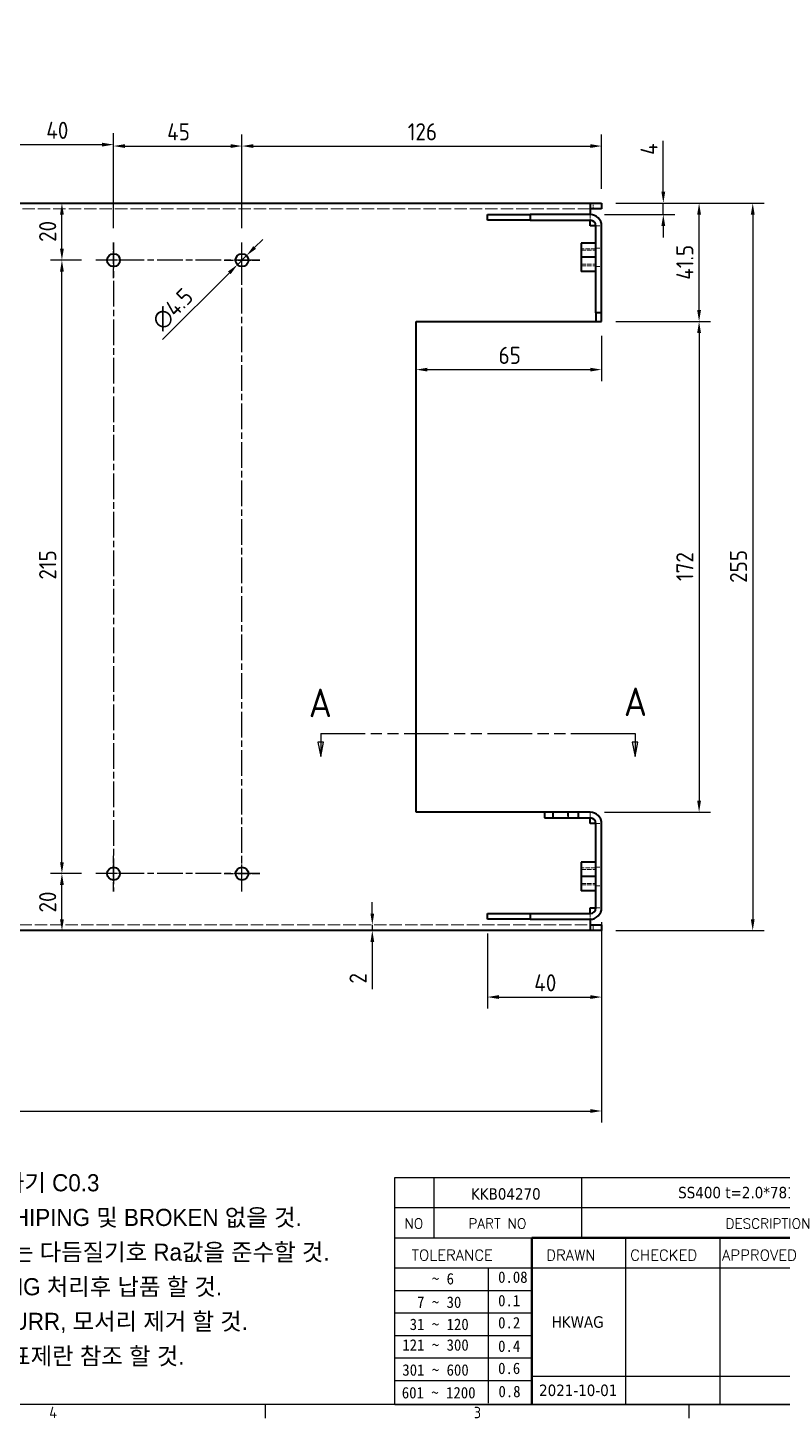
# Model space of a CAD drawing. Header units: millimetres. Extents: x 0 to 1188, y 0 to 840.
# Drawn here: x 659.4 to 923.7, y 15.2 to 502.5 of the extents above; entities that cross this region are included whole.
import ezdxf
from ezdxf.enums import TextEntityAlignment as Align

# ---------------------------------------------------------------- set-up
doc = ezdxf.new("R2010")
doc.units = ezdxf.units.MM
doc.header["$LTSCALE"] = 2
for name, pattern in [('CHAIN', [0.3543, 0.2362, -0.0295, 0.0591, -0.0295]), ('DASHED', [0.2067, 0.1654, -0.0413]), ('DOUBLE_DASH_CHAIN', [1.2403, 0.6614, -0.0827, 0.1654, -0.0827, 0.1654, -0.0827])]:
    doc.linetypes.add(name, pattern=pattern)
doc.layers.get('0').update_dxf_attribs({"color": 3, "lineweight": 25})
for name, color, linetype, lineweight in [('가려진 것(ISO)', 2, 'DASHED', 18), ('가시적인 것(ISO)', 3, 'Continuous', 40), ('경계(ISO)', 7, 'Continuous', 25), ('기호(ISO)', 5, 'Continuous', 25), ('단면선(ISO)', 7, 'CHAIN', 25), ('제목(ISO)', 5, 'Continuous', 50), ('중심 표식(ISO)', 1, 'Continuous', 25), ('중심선(ISO)', 1, 'Continuous', 25), ('치수(ISO)', 2, 'Continuous', 25)]:
    doc.layers.add(name, color=color, linetype=linetype, lineweight=lineweight)
doc.styles.add('HAN_291', font='')
doc.styles.add('ISO Proportional', font='arial.ttf')
doc.styles.add('RC_284', font='ROMANC.shx')
doc.styles.add('RC_287', font='ROMANC.shx')
doc.styles.add('문자 텍스트_PSTEK_POSCO', font='isocp.shx')
doc.styles.add('부품번호텍스트_PSTEK_POSCO', font='isocp.shx')
doc.styles.add('치수 텍스트_PSTEK_POSCO', font='isocp.shx')
doc.styles.add('텍스트 스타일198', font='tahoma.ttf')
doc.styles.get('HAN_291').set_extended_font_data('GulimChe')
doc.dimstyles.new('치수_PSTEK_POSCO', dxfattribs={"dimscale": 2, "dimtxt": 3, "dimasz": 2, "dimexe": 2, "dimexo": 2.5, "dimgap": 1, "dimtad": 1, "dimrnd": 1e-08, "dimdsep": 46, "dimtxsty": '치수 텍스트_PSTEK_POSCO', "dimcen": 0.09, "dimdle": 10, "dimclrd": 7, "dimclre": 7, "dimclrt": 2, "dimadec": 1, "dimazin": 2, "dimtfac": 1, "dimtmove": 0, "dimatfit": 3, "dimfxl": 0, "dimtolj": 1, "dimlwd": -1, "dimlwe": -1, "dimarcsym": 0})

# ---------------------------------------------------------------- blocks, each defined once
blk = doc.blocks.new('경계 Default Border')
at = {"layer": '경계(ISO)'}
for p, q in [((371.25, 10), (371.25, 7.6)), ((445.5, 10), (445.5, 7.6))]:
    blk.add_line(p, q, dxfattribs=at)
at = {"layer": '경계(ISO)', "flags": 128}
blk.add_lwpolyline([(10, 10), (10, 410), (584, 410), (584, 10), (10, 10)], dxfattribs=at)
at = {"layer": '경계(ISO)', "color": 2, "char_height": 2, "attachment_point": 7, "style": '문자 텍스트_PSTEK_POSCO'}
for s, insert in [('4', (333.44, 7.6)), ('3', (407.82, 7.58))]:
    blk.add_mtext(s, dxfattribs=dict(at, insert=insert))
blk = doc.blocks.new('제목 블록 PSTEK')
at = {"color": 180}
for p, q in [((182.48, 11.79), (182.48, 51.57)), ((182.48, 51.57), (372.48, 51.57)), ((189.27, 51.57), (189.27, 41.01)), ((215.22, 41.01), (215.22, 51.57)), ((182.48, 46.29), (372.48, 46.29)), ((182.48, 41.01), (206.45, 41.01)), ((222.94, 11.79), (222.94, 41.01)), ((239.43, 11.79), (239.43, 41.01)), ((182.48, 35.73), (206.45, 35.73)), ((198.86, 12.03), (198.86, 35.73)), ((206.45, 35.73), (372.48, 35.73)), ((182.48, 31.78), (206.45, 31.78)), ((182.48, 27.83), (206.45, 27.83)), ((182.48, 23.88), (206.45, 23.88)), ((182.48, 19.93), (206.45, 19.93)), ((182.48, 15.98), (206.45, 15.98)), ((206.45, 16.74), (255.92, 16.74)), ((182.48, 11.79), (372.48, 11.79))]:
    blk.add_line(p, q, dxfattribs=at)
at = {"color": 7, "lineweight": 50}
for p, q in [((206.45, 11.79), (206.45, 41.01)), ((206.45, 41.01), (372.48, 41.01))]:
    blk.add_line(p, q, dxfattribs=at)
at = {"layer": '제목(ISO)', "lineweight": 18}
blk.add_line((182.48, 35.73), (182.48, 11.79), dxfattribs=at)
at = {"color": 2}
for s, height, style, p in [('NO', 1.742, 'RC_284', (184.14, 42.62)), ('PART NO', 1.742, 'RC_284', (195.34, 42.62)), ('DESCRIPTION', 1.7424, 'RC_284', (240.4, 42.62)), (' TOLERANCE', 1.9, 'RC_287', (184.09, 37.01)), ('DRAWN', 1.9, 'RC_287', (208.98, 37.01)), ('CHECKED', 1.9, 'RC_287', (223.69, 37.01)), ('APPROVED', 1.9, 'RC_287', (239.78, 37.01)), ('    ~ 6', 2, 'HAN_291', (183.77, 32.82)), ('0.08', 2, 'HAN_291', (200.55, 33.1)), ('  7 ~ 30', 2, 'HAN_291', (183.77, 28.71)), ('0.1', 2, 'HAN_291', (200.55, 28.99)), (' 31 ~ 120', 2, 'HAN_291', (183.77, 24.83)), ('0.2', 2, 'HAN_291', (200.55, 25.11)), ('121 ~ 300', 2, 'HAN_291', (183.77, 21.21)), ('0.4', 2, 'HAN_291', (200.55, 21)), ('301 ~ 600', 2, 'HAN_291', (183.77, 16.83)), ('0.6', 2, 'HAN_291', (200.55, 17.12)), ('601 ~ 1200', 2, 'HAN_291', (183.68, 12.85)), ('0.8', 2, 'HAN_291', (200.61, 13.06))]:
    blk.add_text(s, height=height, dxfattribs=dict(at, style=style)).set_placement(p)
at = {"layer": '제목(ISO)', "color": 7, "style": '텍스트 스타일198'}
for tag, p in [('부품_번호_001', (195.79, 47.68)), ('설명_001', (232.1, 47.92)), ('재질_001', (292.28, 47.93)), ("3._Q'TY_001", (312.71, 47.92)), ('4._COLOR_001', (319.44, 47.95)), ('질량\\P3;_001', (350.3, 48.16)), ('1._MODEL_NAME_001', (332.03, 37.37)), ('제목_001', (337.44, 32.12)), ('설계자_001', (209.94, 25.23)), ('부품_번호_001', (334.45, 26.81)), ('프로젝트_001', (272.08, 18.23)), ('시트_크기_001', (260.79, 14.82)), ('작성_날짜_001', (207.73, 13.27)), ('프로젝트_002', (270.14, 14.77)), ('프로젝트_003', (287.1, 11.39))]:
    blk.add_attdef(tag, p, '', height=2, dxfattribs=at)
for tag, p in [('점검자', (231.18, 26.23)), ('엔지니어링_승인자', (247.67, 26.23)), ('점검_날짜', (231.18, 14.27)), ('엔지니어링_승인_날짜', (247.67, 14.27))]:
    blk.add_attdef(tag, text='', height=2, dxfattribs=at).set_placement(p, align=Align.MIDDLE_CENTER)
blk = doc.blocks.new('2dTransSection0')
at = {"layer": '단면선(ISO)', "linetype": 'DOUBLE_DASH_CHAIN', "ltscale": 5.891271}
blk.add_line((381, 127.55), (436.08, 127.55), dxfattribs=at)
at = {"layer": '단면선(ISO)', "linetype": 'Continuous'}
for p, q in [((381, 127.55), (384.93, 127.55)), ((381, 127.55), (381, 126.05)), ((432.15, 127.55), (436.08, 127.55)), ((436.08, 127.55), (436.08, 126.05)), ((380.5, 126.05), (381, 123.55)), ((381.5, 126.05), (380.5, 126.05)), ((381, 126.05), (381, 123.55)), ((381, 123.55), (381.5, 126.05)), ((435.58, 126.05), (436.08, 123.55)), ((436.58, 126.05), (435.58, 126.05)), ((436.08, 126.05), (436.08, 123.55)), ((436.08, 123.55), (436.58, 126.05))]:
    blk.add_line(p, q, dxfattribs=at)
at = {"layer": '단면선(ISO)', "linetype": 'Continuous', "flags": 128}
for points in [[(380.5, 126.05), (381, 123.55), (381.5, 126.05), (380.5, 126.05)], [(435.58, 126.05), (436.08, 123.55), (436.58, 126.05), (435.58, 126.05)]]:
    blk.add_lwpolyline(points, dxfattribs=at)
at = {"layer": '단면선(ISO)'}
for points in [[(380.5, 126.05), (381, 123.55), (381.5, 126.05), (380.5, 126.05)], [(435.58, 126.05), (436.08, 123.55), (436.58, 126.05), (435.58, 126.05)]]:
    blk.add_solid(points, dxfattribs=at)
at = {"layer": '단면선(ISO)', "char_height": 5, "attachment_point": 7, "style": '부품번호텍스트_PSTEK_POSCO'}
for insert in [(378.91, 130.43), (434.12, 130.62)]:
    blk.add_mtext('A', dxfattribs=dict(at, insert=insert))
blk = doc.blocks.new('*D27')
at = {"layer": 'Defpoints', "color": 0, "transparency": 16777216}
for p in [(689.41, 461.56), (689.41, 427.31), (649.41, 415.51)]:
    blk.add_point(p, dxfattribs=at)
at = {"layer": '치수(ISO)', "color": 7, "transparency": 16777216}
for p, q in [((649.41, 420.51), (649.41, 465.56)), ((689.41, 432.31), (689.41, 465.56)), ((653.41, 461.56), (685.41, 461.56))]:
    blk.add_line(p, q, dxfattribs=at)
for points in [[(653.41, 462.22), (653.41, 460.89), (649.41, 461.56)], [(685.41, 462.22), (685.41, 460.89), (689.41, 461.56)]]:
    blk.add_solid(points, dxfattribs=at)
at = {"layer": '치수(ISO)', "color": 2, "transparency": 16777216, "insert": (665.83, 466.56), "char_height": 6, "attachment_point": 4, "style": '치수 텍스트_PSTEK_POSCO'}
blk.add_mtext('\\A1;40', dxfattribs=at)
blk = doc.blocks.new('*D28')
at = {"layer": 'Defpoints', "color": 0, "transparency": 16777216}
for p in [(734.41, 461.06), (689.41, 427.31), (734.41, 427.31)]:
    blk.add_point(p, dxfattribs=at)
at = {"layer": '치수(ISO)', "color": 7, "transparency": 16777216}
for p, q in [((689.41, 432.31), (689.41, 465.06)), ((734.41, 432.31), (734.41, 465.06)), ((693.41, 461.06), (730.41, 461.06))]:
    blk.add_line(p, q, dxfattribs=at)
for points in [[(693.41, 461.72), (693.41, 460.39), (689.41, 461.06)], [(730.41, 461.72), (730.41, 460.39), (734.41, 461.06)]]:
    blk.add_solid(points, dxfattribs=at)
at = {"layer": '치수(ISO)', "color": 2, "transparency": 16777216, "insert": (708.2, 466.06), "char_height": 6, "attachment_point": 4, "style": '치수 텍스트_PSTEK_POSCO'}
blk.add_mtext('\\A1;45', dxfattribs=at)
blk = doc.blocks.new('*D29')
at = {"layer": 'Defpoints', "color": 0, "transparency": 16777216}
for p in [(860.41, 461.06), (860.41, 441.06), (734.41, 427.31)]:
    blk.add_point(p, dxfattribs=at)
at = {"layer": '치수(ISO)', "color": 7, "transparency": 16777216}
for p, q in [((734.41, 432.31), (734.41, 465.06)), ((860.41, 446.06), (860.41, 465.06)), ((738.41, 461.06), (856.41, 461.06))]:
    blk.add_line(p, q, dxfattribs=at)
for points in [[(738.41, 461.72), (738.41, 460.39), (734.41, 461.06)], [(856.41, 461.72), (856.41, 460.39), (860.41, 461.06)]]:
    blk.add_solid(points, dxfattribs=at)
at = {"layer": '치수(ISO)', "color": 2, "transparency": 16777216, "insert": (792.48, 466.06), "char_height": 6, "attachment_point": 4, "style": '치수 텍스트_PSTEK_POSCO'}
blk.add_mtext('\\A1;126', dxfattribs=at)
blk = doc.blocks.new('*D60')
at = {"layer": 'Defpoints', "color": 0, "transparency": 16777216}
for p in [(732.82, 419.47), (736, 422.65)]:
    blk.add_point(p, dxfattribs=at)
at = {"layer": '치수(ISO)', "color": 7, "transparency": 16777216}
for p, q in [((738.83, 425.48), (741.66, 428.31)), ((736, 422.65), (732.82, 419.47)), ((729.99, 416.64), (706.57, 393.22))]:
    blk.add_line(p, q, dxfattribs=at)
for points in [[(738.36, 425.95), (739.3, 425.01), (736, 422.65)], [(729.52, 417.11), (730.46, 416.17), (732.82, 419.47)]]:
    blk.add_solid(points, dxfattribs=at)
at = {"layer": '치수(ISO)', "color": 2, "transparency": 16777216, "insert": (704.45, 398.17), "char_height": 6, "attachment_point": 4, "rotation": 45, "style": '치수 텍스트_PSTEK_POSCO'}
blk.add_mtext('\\A1;∅4.5', dxfattribs=at)
blk = doc.blocks.new('*D66')
at = {"layer": 'Defpoints', "color": 0, "transparency": 16777216}
for p in [(780.07, 188.06), (780.07, 188.06), (780.07, 186.06)]:
    blk.add_point(p, dxfattribs=at)
at = {"layer": '치수(ISO)', "color": 7, "transparency": 16777216}
for p, q in [((780.07, 192.06), (780.07, 196.06)), ((780.07, 188.06), (780.07, 186.06)), ((780.07, 182.06), (780.07, 165.51))]:
    blk.add_line(p, q, dxfattribs=at)
for points in [[(779.41, 192.06), (780.74, 192.06), (780.07, 188.06)], [(779.41, 182.06), (780.74, 182.06), (780.07, 186.06)]]:
    blk.add_solid(points, dxfattribs=at)
at = {"layer": '치수(ISO)', "color": 2, "transparency": 16777216, "insert": (775.07, 167.51), "char_height": 6, "attachment_point": 4, "rotation": 90, "style": '치수 텍스트_PSTEK_POSCO'}
blk.add_mtext('\\A1;2', dxfattribs=at)
blk = doc.blocks.new('*D67')
at = {"layer": 'Defpoints', "color": 0, "transparency": 16777216}
for p in [(79.41, 190.06), (860.41, 186.06), (860.41, 122.84)]:
    blk.add_point(p, dxfattribs=at)
at = {"layer": '치수(ISO)', "color": 7, "transparency": 16777216}
for p, q in [((79.41, 185.06), (79.41, 118.84)), ((860.41, 181.06), (860.41, 118.84)), ((83.41, 122.84), (856.41, 122.84))]:
    blk.add_line(p, q, dxfattribs=at)
for points in [[(83.41, 123.51), (83.41, 122.17), (79.41, 122.84)], [(856.41, 123.51), (856.41, 122.17), (860.41, 122.84)]]:
    blk.add_solid(points, dxfattribs=at)
at = {"layer": '치수(ISO)', "color": 2, "transparency": 16777216, "insert": (465.11, 127.84), "char_height": 6, "attachment_point": 4, "style": '치수 텍스트_PSTEK_POSCO'}
blk.add_mtext('\\A1;781', dxfattribs=at)
blk = doc.blocks.new('*D68')
at = {"layer": 'Defpoints', "color": 0, "transparency": 16777216}
for p in [(860.41, 441.06), (860.41, 186.06), (913.37, 186.06)]:
    blk.add_point(p, dxfattribs=at)
at = {"layer": '치수(ISO)', "color": 7, "transparency": 16777216}
for p, q in [((865.41, 441.06), (917.37, 441.06)), ((913.37, 437.06), (913.37, 190.06)), ((865.41, 186.06), (917.37, 186.06))]:
    blk.add_line(p, q, dxfattribs=at)
for points in [[(912.7, 437.06), (914.03, 437.06), (913.37, 441.06)], [(912.7, 190.06), (914.03, 190.06), (913.37, 186.06)]]:
    blk.add_solid(points, dxfattribs=at)
at = {"layer": '치수(ISO)', "color": 2, "transparency": 16777216, "insert": (908.37, 307.96), "char_height": 6, "attachment_point": 4, "rotation": 90, "style": '치수 텍스트_PSTEK_POSCO'}
blk.add_mtext('\\A1;255', dxfattribs=at)
blk = doc.blocks.new('*D72')
at = {"layer": 'Defpoints', "color": 0, "transparency": 16777216}
for p in [(820.41, 190.06), (860.41, 194.06), (860.41, 162.78)]:
    blk.add_point(p, dxfattribs=at)
at = {"layer": '치수(ISO)', "color": 7, "transparency": 16777216}
for p, q in [((860.41, 189.06), (860.41, 158.78)), ((820.41, 185.06), (820.41, 158.78)), ((824.41, 162.78), (856.41, 162.78))]:
    blk.add_line(p, q, dxfattribs=at)
for points in [[(824.41, 163.45), (824.41, 162.12), (820.41, 162.78)], [(856.41, 163.45), (856.41, 162.12), (860.41, 162.78)]]:
    blk.add_solid(points, dxfattribs=at)
at = {"layer": '치수(ISO)', "color": 2, "transparency": 16777216, "insert": (836.81, 167.78), "char_height": 6, "attachment_point": 4, "style": '치수 텍스트_PSTEK_POSCO'}
blk.add_mtext('\\A1;40', dxfattribs=at)
blk = doc.blocks.new('*D73')
at = {"layer": 'Defpoints', "color": 0, "transparency": 16777216}
for p in [(860.41, 441.06), (882.04, 441.06), (856.41, 437.06)]:
    blk.add_point(p, dxfattribs=at)
at = {"layer": '치수(ISO)', "color": 7, "transparency": 16777216}
for p, q in [((882.04, 445.06), (882.04, 462.94)), ((865.41, 441.06), (886.04, 441.06)), ((882.04, 437.06), (882.04, 441.06)), ((861.41, 437.06), (886.04, 437.06)), ((882.04, 433.06), (882.04, 429.06))]:
    blk.add_line(p, q, dxfattribs=at)
for points in [[(881.37, 445.06), (882.7, 445.06), (882.04, 441.06)], [(881.37, 433.06), (882.7, 433.06), (882.04, 437.06)]]:
    blk.add_solid(points, dxfattribs=at)
at = {"layer": '치수(ISO)', "color": 2, "transparency": 16777216, "insert": (877.04, 457.94), "char_height": 6, "attachment_point": 4, "rotation": 90, "style": '치수 텍스트_PSTEK_POSCO'}
blk.add_mtext('\\A1;4', dxfattribs=at)
blk = doc.blocks.new('*D74')
at = {"layer": 'Defpoints', "color": 0, "transparency": 16777216}
for p in [(860.41, 399.56), (795.41, 382.69), (860.41, 382.69)]:
    blk.add_point(p, dxfattribs=at)
at = {"layer": '치수(ISO)', "color": 7, "transparency": 16777216}
for p, q in [((860.41, 394.56), (860.41, 378.69)), ((799.41, 382.69), (856.41, 382.69))]:
    blk.add_line(p, q, dxfattribs=at)
for points in [[(799.41, 383.36), (799.41, 382.03), (795.41, 382.69)], [(856.41, 383.36), (856.41, 382.03), (860.41, 382.69)]]:
    blk.add_solid(points, dxfattribs=at)
at = {"layer": '치수(ISO)', "color": 2, "transparency": 16777216, "insert": (824.31, 387.69), "char_height": 6, "attachment_point": 4, "style": '치수 텍스트_PSTEK_POSCO'}
blk.add_mtext('\\A1;65', dxfattribs=at)
blk = doc.blocks.new('*D75')
at = {"layer": 'Defpoints', "color": 0, "transparency": 16777216}
for p in [(860.41, 441.06), (894.57, 441.06), (860.41, 399.56)]:
    blk.add_point(p, dxfattribs=at)
at = {"layer": '치수(ISO)', "color": 7, "transparency": 16777216}
for p, q in [((865.41, 441.06), (898.57, 441.06)), ((894.57, 403.56), (894.57, 437.06)), ((865.41, 399.56), (898.57, 399.56))]:
    blk.add_line(p, q, dxfattribs=at)
for points in [[(893.9, 437.06), (895.23, 437.06), (894.57, 441.06)], [(893.9, 403.56), (895.23, 403.56), (894.57, 399.56)]]:
    blk.add_solid(points, dxfattribs=at)
at = {"layer": '치수(ISO)', "color": 2, "transparency": 16777216, "insert": (889.57, 414.18), "char_height": 6, "attachment_point": 4, "rotation": 90, "style": '치수 텍스트_PSTEK_POSCO'}
blk.add_mtext('\\A1;41.5', dxfattribs=at)
blk = doc.blocks.new('*D76')
at = {"layer": 'Defpoints', "color": 0, "transparency": 16777216}
for p in [(860.41, 399.56), (856.41, 227.56), (894.57, 227.56)]:
    blk.add_point(p, dxfattribs=at)
at = {"layer": '치수(ISO)', "color": 7, "transparency": 16777216}
for p, q in [((865.41, 399.56), (898.57, 399.56)), ((894.57, 395.56), (894.57, 231.56)), ((861.41, 227.56), (898.57, 227.56))]:
    blk.add_line(p, q, dxfattribs=at)
for points in [[(893.9, 395.56), (895.23, 395.56), (894.57, 399.56)], [(893.9, 231.56), (895.23, 231.56), (894.57, 227.56)]]:
    blk.add_solid(points, dxfattribs=at)
at = {"layer": '치수(ISO)', "color": 2, "transparency": 16777216, "insert": (889.57, 308.58), "char_height": 6, "attachment_point": 4, "rotation": 90, "style": '치수 텍스트_PSTEK_POSCO'}
blk.add_mtext('\\A1;172', dxfattribs=at)
blk = doc.blocks.new('*D77')
at = {"layer": 'Defpoints', "color": 0, "transparency": 16777216}
for p in [(671.32, 441.06), (856.41, 441.06), (683.16, 421.06)]:
    blk.add_point(p, dxfattribs=at)
at = {"layer": '치수(ISO)', "color": 7, "transparency": 16777216}
for p, q in [((671.32, 425.06), (671.32, 437.06)), ((678.16, 421.06), (667.32, 421.06))]:
    blk.add_line(p, q, dxfattribs=at)
for points in [[(670.65, 437.06), (671.99, 437.06), (671.32, 441.06)], [(670.65, 425.06), (671.99, 425.06), (671.32, 421.06)]]:
    blk.add_solid(points, dxfattribs=at)
at = {"layer": '치수(ISO)', "color": 2, "transparency": 16777216, "insert": (666.32, 427.45), "char_height": 6, "attachment_point": 4, "rotation": 90, "style": '치수 텍스트_PSTEK_POSCO'}
blk.add_mtext('\\A1;20', dxfattribs=at)
blk = doc.blocks.new('*D78')
at = {"layer": 'Defpoints', "color": 0, "transparency": 16777216}
for p in [(671.32, 421.06), (683.16, 421.06), (683.16, 206.06)]:
    blk.add_point(p, dxfattribs=at)
at = {"layer": '치수(ISO)', "color": 7, "transparency": 16777216}
for p, q in [((678.16, 421.06), (667.32, 421.06)), ((671.32, 210.06), (671.32, 417.06)), ((678.16, 206.06), (667.32, 206.06))]:
    blk.add_line(p, q, dxfattribs=at)
for points in [[(670.65, 417.06), (671.99, 417.06), (671.32, 421.06)], [(670.65, 210.06), (671.99, 210.06), (671.32, 206.06)]]:
    blk.add_solid(points, dxfattribs=at)
at = {"layer": '치수(ISO)', "color": 2, "transparency": 16777216, "insert": (666.32, 309.08), "char_height": 6, "attachment_point": 4, "rotation": 90, "style": '치수 텍스트_PSTEK_POSCO'}
blk.add_mtext('\\A1;215', dxfattribs=at)
blk = doc.blocks.new('*D79')
at = {"layer": 'Defpoints', "color": 0, "transparency": 16777216}
for p in [(671.32, 206.06), (683.16, 206.06), (856.41, 186.06)]:
    blk.add_point(p, dxfattribs=at)
at = {"layer": '치수(ISO)', "color": 7, "transparency": 16777216}
for p, q in [((678.16, 206.06), (667.32, 206.06)), ((671.32, 190.06), (671.32, 202.06))]:
    blk.add_line(p, q, dxfattribs=at)
for points in [[(670.65, 202.06), (671.99, 202.06), (671.32, 206.06)], [(670.65, 190.06), (671.99, 190.06), (671.32, 186.06)]]:
    blk.add_solid(points, dxfattribs=at)
at = {"layer": '치수(ISO)', "color": 2, "transparency": 16777216, "insert": (666.32, 192.41), "char_height": 6, "attachment_point": 4, "rotation": 90, "style": '치수 텍스트_PSTEK_POSCO'}
blk.add_mtext('\\A1;20', dxfattribs=at)
blk = doc.blocks.new('주석-판금')
at = {"layer": '기호(ISO)', "color": 2, "insert": (-40.78, 16.76), "char_height": 3, "width": 116.6778, "attachment_point": 1, "line_spacing_factor": 1.214608, "style": 'ISO Proportional'}
blk.add_mtext('\\f굴림|b0|i0;\\H3.0000;1.  일반  모따기 C0.3\\P2.  가공후 CHIPING 및 BROKEN 없을 것.\\P3.  표면조도는 다듬질기호 Ra값을 준수할 것.\\P4.  CLEANING 처리후 납품 할 것.\\P5.  유해한 BURR, 모서리 제거 할 것.\\P6.  후처리:  표제란 참조 할 것.', dxfattribs=at)

msp = doc.modelspace()

# ---------------------------------------------------------------- linework, layer by layer
at = {"layer": '가려진 것(ISO)', "ltscale": 13.075942}
for p, q in [((856.409, 439.058), (83.409, 439.058)), ((83.409, 188.058), (856.409, 188.058))]:
    msp.add_line(p, q, dxfattribs=at)
at = {"layer": '가려진 것(ISO)', "ltscale": 1.904597}
for p, q in [((857.409, 439.058), (857.409, 441.058)), ((856.409, 435.058), (856.409, 437.058)), ((858.409, 433.058), (860.409, 433.058)), ((858.409, 425.308), (860.409, 425.308)), ((858.409, 418.808), (860.409, 418.808)), ((848.409, 227.558), (848.409, 225.558)), ((848.788, 225.558), (848.788, 227.558)), ((852.03, 225.558), (852.03, 227.558)), ((852.409, 225.558), (852.409, 227.558)), ((856.409, 225.558), (856.409, 227.558)), ((858.409, 223.558), (860.409, 223.558)), ((858.409, 208.308), (860.409, 208.308)), ((858.409, 201.808), (860.409, 201.808)), ((856.409, 190.058), (856.409, 192.058)), ((858.409, 194.058), (860.409, 194.058)), ((857.409, 186.058), (857.409, 188.058))]:
    msp.add_line(p, q, dxfattribs=at)
at = {"layer": '가려진 것(ISO)', "ltscale": 4.952111}
for p, q in [((858.409, 425.058), (853.209, 425.058)), ((853.209, 424.5165), (858.409, 424.5165)), ((853.209, 419.5995), (858.409, 419.5995)), ((853.209, 419.058), (858.409, 419.058)), ((858.409, 208.058), (853.209, 208.058)), ((853.209, 207.5165), (858.409, 207.5165)), ((853.209, 202.5995), (858.409, 202.5995)), ((853.209, 202.058), (858.409, 202.058))]:
    msp.add_line(p, q, dxfattribs=at)
at = {"layer": '가시적인 것(ISO)'}
for p, q in [((83.409, 441.058), (856.409, 441.058)), ((856.409, 441.058), (860.409, 441.058)), ((856.409, 441.058), (856.409, 437.058)), ((860.409, 439.058), (856.409, 439.058)), ((860.409, 441.058), (860.409, 439.058)), ((820.409, 437.058), (835.409, 437.058)), ((820.409, 435.058), (820.409, 437.058)), ((835.409, 435.058), (820.409, 435.058)), ((835.409, 437.058), (835.409, 435.058)), ((856.409, 437.058), (835.409, 437.058)), ((835.409, 435.058), (856.409, 435.058)), ((856.409, 433.058), (856.409, 435.058)), ((858.409, 433.058), (856.409, 433.058)), ((858.409, 402.558), (858.409, 433.058)), ((860.409, 402.558), (860.409, 433.058)), ((858.409, 427.058), (853.209, 427.058)), ((853.209, 427.058), (853.209, 422.058)), ((858.409, 422.058), (853.209, 422.058)), ((853.209, 422.058), (853.209, 417.058)), ((858.409, 417.058), (853.209, 417.058)), ((860.409, 402.558), (858.409, 402.558)), ((858.409, 402.558), (858.409, 399.558)), ((860.409, 399.558), (860.409, 402.558)), ((795.409, 399.558), (856.409, 399.558)), ((795.409, 227.558), (795.409, 399.558)), ((856.409, 399.558), (858.409, 399.558)), ((858.409, 399.558), (860.409, 399.558)), ((840.409, 227.558), (795.409, 227.558)), ((843.409, 227.558), (840.409, 227.558)), ((840.409, 227.558), (840.409, 225.558)), ((840.409, 225.558), (843.409, 225.558)), ((843.409, 225.558), (843.409, 227.558)), ((856.409, 227.558), (843.409, 227.558)), ((843.409, 225.558), (856.409, 225.558)), ((856.409, 223.558), (856.409, 225.558)), ((858.409, 223.558), (856.409, 223.558)), ((858.409, 194.058), (858.409, 223.558)), ((860.409, 194.058), (860.409, 223.558)), ((858.409, 210.058), (853.209, 210.058)), ((853.209, 210.058), (853.209, 205.058)), ((858.409, 205.058), (853.209, 205.058)), ((853.209, 205.058), (853.209, 200.058)), ((858.409, 200.058), (853.209, 200.058)), ((820.409, 192.058), (835.409, 192.058)), ((820.409, 190.058), (820.409, 192.058)), ((835.409, 190.058), (820.409, 190.058)), ((835.409, 192.058), (835.409, 190.058)), ((835.409, 192.058), (856.409, 192.058)), ((835.409, 190.058), (856.409, 190.058)), ((856.409, 192.058), (856.409, 194.058)), ((856.409, 194.058), (858.409, 194.058)), ((856.409, 190.058), (856.409, 186.058)), ((856.409, 186.058), (83.409, 186.058)), ((856.409, 188.058), (860.409, 188.058)), ((860.409, 186.058), (856.409, 186.058)), ((860.409, 188.058), (860.409, 186.058))]:
    msp.add_line(p, q, dxfattribs=at)
for centre in [(689.409, 421.058), (734.409, 421.058), (689.409, 206.058), (734.409, 206.058)]:
    msp.add_circle(centre, 2.25, dxfattribs=at)
for centre, radius, start, end in [((856.409, 433.058), 4, 0, 90), ((856.409, 433.058), 2, 0, 90), ((856.409, 223.558), 4, 0, 90), ((856.409, 223.558), 2, 0, 90), ((856.409, 194.058), 4, 270, 0), ((856.409, 194.058), 2, 270, 0)]:
    msp.add_arc(centre, radius, start, end, dxfattribs=at)
at = {"layer": '중심 표식(ISO)', "linetype": 'CHAIN', "ltscale": 6.944946}
for p, q in [((689.409, 414.808), (689.409, 427.308)), ((734.409, 414.808), (734.409, 427.308)), ((695.659, 421.058), (683.159, 421.058)), ((728.159, 421.058), (740.659, 421.058)), ((689.409, 199.808), (689.409, 212.308)), ((734.409, 199.808), (734.409, 212.308)), ((695.659, 206.058), (683.159, 206.058)), ((728.159, 206.058), (740.659, 206.058))]:
    msp.add_line(p, q, dxfattribs=at)
at = {"layer": '중심선(ISO)', "linetype": 'CHAIN', "ltscale": 19.051651}
for p, q in [((689.409, 427.308), (689.409, 199.808)), ((734.409, 199.808), (734.409, 427.308)), ((740.659, 421.058), (683.159, 421.058)), ((740.659, 206.058), (683.159, 206.058))]:
    msp.add_line(p, q, dxfattribs=at)

# ---------------------------------------------------------------- block references
at = {"xscale": 2, "yscale": 2, "zscale": 2}
for name, p in [('경계 Default Border', (0, 0)), ('주석-판금', (694.349, 67.1773))]:
    msp.add_blockref(name, p, dxfattribs=at)
ref = msp.add_blockref('제목 블록 PSTEK', (423.0484, -3.582), dxfattribs=dict(xscale=2, yscale=2, zscale=2))
ref.add_attrib('설계자_001', 'HKWAG', (842.9276, 46.8869), dxfattribs={"layer": '제목(ISO)', "color": 7, "height": 4, "style": '텍스트 스타일198'})
ref.add_attrib('작성_날짜_001', '2021-10-01', (838.5045, 22.95), dxfattribs={"layer": '제목(ISO)', "color": 7, "height": 4, "style": '텍스트 스타일198'})
ref.add_attrib('설명_001', 'SS400 t=2.0*781*255*86', (887.2473, 92.2629), dxfattribs={"layer": '제목(ISO)', "color": 7, "height": 4, "style": '텍스트 스타일198'})
ref.add_attrib('부품_번호_001', 'KKB04270', (814.6292, 91.7781), dxfattribs={"layer": '제목(ISO)', "color": 7, "height": 4, "style": '텍스트 스타일198'})
at = {"layer": '단면선(ISO)', "xscale": 2, "yscale": 2, "zscale": 2}
msp.add_blockref('2dTransSection0', (0, 0), dxfattribs=at)

# ---------------------------------------------------------------- dimensions: what is measured, and where the dimension line sits
at = {"layer": '치수(ISO)', "color": 7}
for base, p1, p2, angle, override, picture, middle in [((689.409, 461.558), (649.409, 415.508), (689.409, 427.308), 180, {"dimdec": 2, "dimtp": 0, "dimtm": 0, "dimtdec": 2, "dimtofl": 0, "dimatfit": 1}, '*D27', (669.429, 461.558)), ((734.409, 461.058), (689.409, 427.308), (734.409, 427.308), 180, {"dimdec": 2, "dimtp": 0, "dimtm": 0, "dimtdec": 2, "dimtofl": 0, "dimatfit": 1}, '*D28', (711.929, 461.058)), ((860.409, 461.058), (734.409, 427.308), (860.409, 441.058), 180, {"dimdec": 2, "dimtp": 0, "dimtm": 0, "dimtdec": 2, "dimtofl": 0, "dimatfit": 1}, '*D29', (797.429, 461.058)), ((882.0355, 441.058), (856.409, 437.058), (860.409, 441.058), 90, {"dimdec": 2, "dimtp": 0, "dimtm": 0, "dimtdec": 2, "dimtofl": 1, "dimatfit": 1}, '*D73', (882.0355, 459.4408)), ((671.3197, 441.058), (683.159, 421.058), (856.409, 441.058), 90, {"dimdec": 2, "dimse2": 1, "dimtp": 0, "dimtm": 0, "dimtdec": 2, "dimtofl": 0, "dimatfit": 1}, '*D77', (671.3197, 430.828)), ((913.3682, 186.058), (860.409, 441.058), (860.409, 186.058), 270, {"dimdec": 2, "dimtp": 0, "dimtm": 0, "dimtdec": 2, "dimtofl": 0, "dimatfit": 1}, '*D68', (913.3682, 313.558)), ((894.5671, 441.058), (860.409, 399.558), (860.409, 441.058), 90, {"dimdec": 2, "dimtp": 0, "dimtm": 0, "dimtdec": 2, "dimtofl": 0, "dimatfit": 1}, '*D75', (894.5671, 420.308)), ((671.3197, 421.058), (683.159, 206.058), (683.159, 421.058), 90, {"dimdec": 2, "dimtp": 0, "dimtm": 0, "dimtdec": 2, "dimtofl": 0, "dimatfit": 1}, '*D78', (671.3197, 314.078)), ((894.5671, 227.558), (860.409, 399.558), (856.409, 227.558), 90, {"dimdec": 2, "dimtp": 0, "dimtm": 0, "dimtdec": 2, "dimtofl": 0, "dimatfit": 1}, '*D76', (894.5671, 313.558)), ((671.3197, 206.058), (856.409, 186.058), (683.159, 206.058), 90, {"dimdec": 2, "dimse1": 1, "dimtp": 0, "dimtm": 0, "dimtdec": 2, "dimtofl": 0, "dimatfit": 1}, '*D79', (671.3197, 195.788)), ((780.0723, 188.058), (780.0723, 186.058), (780.0723, 188.058), 90, {"dimdec": 2, "dimse1": 1, "dimse2": 1, "dimtp": 0, "dimtm": 0, "dimtdec": 2, "dimtofl": 1, "dimatfit": 1}, '*D66', (780.0723, 168.9704))]:
    dim = msp.add_linear_dim(base=base, p1=p1, p2=p2, angle=angle, dimstyle='치수_PSTEK_POSCO', override=override, dxfattribs=at)
    dim.commit()
    dim.dimension.update_dxf_attribs({"geometry": picture, "text_midpoint": middle, "dimtype": 160})
dim = msp.add_diameter_dim_2p(p1=(735.9999, 422.649), p2=(732.818, 419.467), dimstyle='치수_PSTEK_POSCO', override={"dimdec": 2, "dimlfac": 1, "dimtp": 0, "dimtm": 0, "dimtdec": 2, "dimatfit": 2}, dxfattribs=at)
dim.commit()
dim.dimension.update_dxf_attribs({"geometry": '*D60', "text_midpoint": (713.1635, 399.8125), "dimtype": 163})
for base, p1, p2, override, picture, middle in [((860.409, 382.6931), (795.409, 382.6931), (860.409, 399.558), {"dimdec": 2, "dimse1": 1, "dimtp": 0, "dimtm": 0, "dimtdec": 2, "dimtofl": 0, "dimatfit": 1}, '*D74', (827.909, 382.6931)), ((860.409, 122.8389), (79.409, 190.058), (860.409, 186.058), {"dimdec": 2, "dimtp": 0, "dimtm": 0, "dimtdec": 2, "dimtofl": 0, "dimatfit": 1}, '*D67', (469.909, 122.8389)), ((860.409, 162.7832), (820.409, 190.058), (860.409, 194.058), {"dimdec": 2, "dimtp": 0, "dimtm": 0, "dimtdec": 2, "dimtofl": 0, "dimatfit": 1}, '*D72', (840.409, 162.7832))]:
    dim = msp.add_linear_dim(base=base, p1=p1, p2=p2, dimstyle='치수_PSTEK_POSCO', override=override, dxfattribs=at)
    dim.commit()
    dim.dimension.update_dxf_attribs({"geometry": picture, "text_midpoint": middle, "dimtype": 160})

doc.saveas('drawing.dxf')
